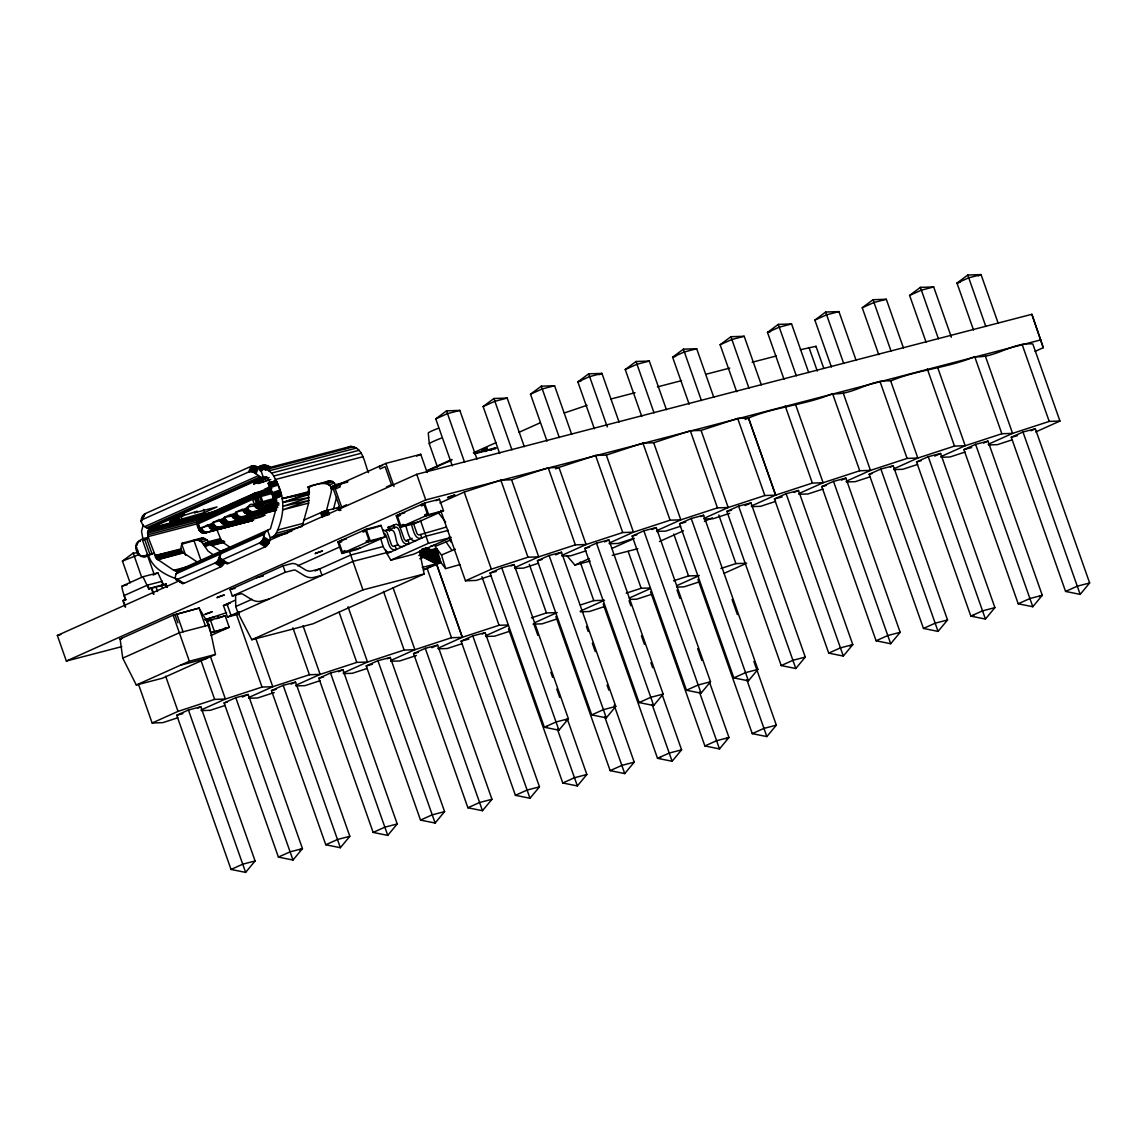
<?xml version="1.0" encoding="UTF-8"?>
<svg xmlns="http://www.w3.org/2000/svg" width="1147" height="1147" viewBox="0 0 1147 1147"><rect width="100%" height="100%" fill="white"/><g stroke="black" fill="none" stroke-linecap="round" stroke-linejoin="round"><path stroke-width="1.5" d="M263.91 469.324L263.968 465.108L256.283 467.517M265.301 470.256L265.387 465.223L263.968 465.108L262.964 469.653M266.678 468.392L266.735 465.481L265.387 465.223L264.269 469.338M198.173 562.604L183.52 552.911C179.692 550.66 180.237 543.936 184.452 542.488L181.799 543.678M270.362 538.043L267.566 530.387L264.986 532.466L220.941 552.209L219.765 558.833L226.791 563.593L228.425 563.421L266.333 546.273L268.914 543.162L270.362 538.043L274.42 535.663L276.269 533.212L302.163 526.473L308.629 503.103L308.414 489.54L310.235 486.185L328.931 480.937L332.616 481.482L336.558 485.711L341.519 484.235M153.87 553.241L145.712 556.653L140.665 556.051L141.583 556.453C130.672 550.359 137.124 537.068 148.465 537.886L156.465 558.646L173.742 570.303L177.527 570.776L270.434 528.867L277.302 504.451L275.911 498.529L273.516 498.802L272.255 492.723L279.94 490.084L281.402 495.805L275.911 498.529M205.93 532.81L203.779 533.126L202.761 532.007C199.678 528.538 195.52 520.695 200.51 517.469C192.811 520.81 199.134 536.567 207.077 532.294L253.645 520.179L204.94 533.054L201.557 532.452L198.99 529.513L207.908 524.709L210.46 528.552L213.614 529.369L260.183 517.254L265.143 515.032L218.575 527.147L213.614 529.369M259.968 470.628L260.269 465.739L260.527 470.385M267.781 468.32L267.925 465.868L266.735 465.481L265.789 468.664M269.846 468.994L269.989 466.729L267.925 465.868L267.065 468.521M207.077 532.294L202.704 532.796L199.191 529.928L197.327 524.208L197.972 519.347L199.607 517.885L255.337 492.88L271.839 488.608M260.799 470.299L261.315 465.381L261.373 470.069M200.395 528.667L200.625 531.735L204.94 533.054M143.275 524.623L141.54 531.376L143.16 540.266L148.465 537.886L147.719 531.505L150.185 528.237M278.004 503.748L260.756 508.236C244.54 504.279 258.19 479.059 262.835 502.902C264.455 508.178 256.742 511.175 254.663 505.899C249.688 499.949 243.279 511.82 253.057 511.677L278.936 504.952M206.044 532.38L202.704 532.796L200.209 530.416L197.012 521.498L199.607 517.885L197.399 520.652L197.04 522.975C198.345 527.118 195.951 520.724 197.972 519.347L253.716 494.056L259.308 494.07L271.38 490.93M218.862 510.372L150.099 528.251C142.214 528.853 137.454 518.372 145.167 513.655L252.326 465.768L256.211 466.399L260.67 469.811L263.38 477.482L267.165 477.955L270.491 483.174L276.14 480.478L279.94 490.084M143.905 514.903L143.963 516.723M261.387 471.632L262.591 465.166L262.62 469.668M179.233 570.016L175.907 573.93L175.247 577.787L176.337 579.852L214.948 563.091C220.109 560.883 218.504 554.144 222.059 550.875M220.138 559.535L222.375 559.765L260.283 542.631L262.864 539.52L264.986 532.466M255.466 507.031L256.627 506.515L257.487 503.16L255.681 498.042L253.014 496.278L198.187 520.867L197.184 524.394M276.269 533.212C284.642 515.017 285.632 497.167 275.352 479.518C273.402 473.639 267.366 467.245 260.67 469.811L350.91 446.369C363.542 447.402 364.459 463.875 368.517 472.65M326.479 510.53L331.282 491.991C333.204 478.657 314.393 484.249 308.199 487.332M333.447 509.225L336.515 497.425M272.169 492.006L260.097 495.146L259.595 496.723L262.161 503.734L276.714 500.709M276.628 499.318L260.412 503.719L258.821 502.687L257.014 497.569L259.308 494.07M153.44 594.275L151.189 587.881L166.086 584.009L167.218 587.207M198.546 520.078L198.689 518.673M308.17 495.533L309.489 492.178L308.156 486.858M197.327 524.208L253.415 498.974L255.38 495.332L258.376 493.253L270.448 490.113M271.151 489.181L257.358 492.78L256.856 493.984L261.229 507.361L278.85 503.16M201.169 530.559L201.557 532.452L202.704 532.796M141.081 521.684L144.379 514.171M141.21 520.824L145.167 513.655M142.486 519.577L248.598 471.99L251.279 466.069M248.598 471.99L249.645 471.704L252.326 465.768M249.645 471.704L250.863 471.661L253.559 465.725M250.863 471.661L252.197 471.861L254.878 465.94M252.197 471.861L253.53 472.32L256.211 466.399M266.807 476.593L261.573 477.582L254.777 472.98L257.473 467.058M255.867 473.797L258.548 467.876M175.749 579.45L182.387 583.493L184.036 583.321L220.998 566.747L225.099 561.801M270.749 479.475L259.122 483.331L258.132 483.461L261.215 481.955L253.716 483.905L256.885 480.622M253.014 496.278L256.326 492.651L254.448 493.31L257.014 497.569L272.757 493.267M254.663 505.899L258.821 502.687L274.563 498.386M256.441 507.935L261.401 501.841L262.835 502.902M262.161 503.734L257.502 508.551M273.689 498.945L268.111 483.446L276.14 480.478M203.779 533.126L201.958 531.635L201.557 532.452L202.89 532.437M197.012 521.498L198.417 519.648L254.734 493.898M303.697 520.165L324.142 511.204L338.738 507.404L337.318 508.25M245.63 872.394L255.093 860.967L200.811 706.781L188.423 710.007L176.738 715.255L231.034 869.44L245.63 872.394L188.423 710.007M293.001 860.049L302.464 848.622L248.182 694.451L235.795 697.677L224.109 702.925L278.406 857.096L293.001 860.049L235.795 697.677M340.372 847.719L349.835 836.292L295.553 682.107L283.166 685.332L271.481 690.58L325.777 844.766L340.372 847.719L283.166 685.332M387.743 835.389L397.22 823.947L342.924 669.776L330.537 673.002L318.852 678.25L373.148 832.421L387.743 835.389L330.537 673.002M435.114 823.044L444.592 811.617L390.295 657.446L377.908 660.672L366.223 665.92L420.519 820.091L435.114 823.044L377.908 660.672M482.486 810.714L491.963 799.287L437.667 645.101L425.279 648.327L413.594 653.575L467.89 807.76L482.486 810.714L425.279 648.327M558.933 730.195L568.41 718.768L514.114 564.582L501.741 567.808L490.056 573.056L544.352 727.241L558.933 730.195L501.741 567.808M530 798.269L539.477 786.842L485.181 632.657L472.808 635.882L461.108 641.144L515.404 795.315L530 798.269L472.808 635.882M606.304 717.864L615.781 706.423L561.5 552.252L549.112 555.478L537.427 560.725L591.723 714.911L606.304 717.864L549.112 555.478M508.479 628.8L562.776 782.985L577.371 785.939L586.848 774.512L567.378 719.198M653.675 705.52L663.152 694.093L608.871 539.922L596.483 543.148L584.798 548.395L639.094 702.566L653.675 705.52L596.483 543.148M555.851 616.469L610.147 770.641L624.742 773.594L634.219 762.167L614.161 705.19M701.061 693.189L710.523 681.762L656.242 527.577L643.854 530.803L632.169 536.05L686.465 690.236L701.061 693.189L643.854 530.803M603.222 604.125L657.518 758.31L672.113 761.264L681.59 749.837L662.12 694.537M748.432 680.845L757.895 669.418L703.613 515.247L691.225 518.473L679.54 523.72L733.836 677.891L748.432 680.845L691.225 518.473M650.593 591.795L704.889 745.966L719.484 748.919L728.962 737.492L709.491 682.193M795.803 668.515L805.266 657.088L750.984 502.902L738.596 506.128L726.911 511.39L781.207 665.561L795.803 668.515L738.596 506.128M697.964 579.464L752.26 733.636L766.856 736.589L776.333 725.162L753.909 661.475M843.317 656.07L852.794 644.643L798.498 490.472L786.125 493.697L774.426 498.945L828.722 653.116L843.317 656.07L786.125 493.697M890.689 643.739L900.166 632.312L845.869 478.127L833.496 481.353L821.797 486.6L876.093 640.786L890.689 643.739L833.496 481.353M938.06 631.395L947.537 619.968L893.241 465.797L880.867 469.023L869.168 474.27L923.464 628.441L938.06 631.395L880.867 469.023M985.431 619.065L994.908 607.638L940.612 453.466L928.238 456.692L916.539 461.94L970.835 616.111L985.431 619.065L928.238 456.692M1032.802 606.734L1042.279 595.307L987.983 441.122L975.61 444.348L963.91 449.595L1018.206 603.781L1032.802 606.734L975.61 444.348M1080.173 594.39L1089.65 582.963L1035.354 428.792L1022.981 432.018L1011.281 437.265L1065.577 591.436L1080.173 594.39L1022.981 432.018M253.415 498.974L257.616 495.805L259.595 496.723L259.036 494.83L256.139 492.923L254.448 493.31M171.061 520.939L169.713 521.57L177.212 519.62L174.115 521.139L175.118 520.996L204.596 512.494L216.984 506.945L194.244 512.852L197.341 511.347L196.338 511.476L182.086 516.021L184.524 514.257L172.15 519.82M262.907 504.307L261.014 505.798L254.075 504.608M130.113 582.862L122.442 561.084L133.224 553.026L138.199 552.868M452.276 465.811L435.76 418.884L446.541 410.841L459.832 410.411L476.937 459.015M499.648 453.466L483.131 406.554L493.913 398.496L507.203 398.081L524.308 446.67M547.019 441.136L530.502 394.21L541.284 386.166L554.575 385.736L571.679 434.34M619.05 421.996L601.946 373.406L588.655 373.836L577.873 381.879L594.39 428.806M641.761 416.461L625.244 369.535L636.026 361.491L649.317 361.061L666.421 409.665M713.792 397.335L696.688 348.731L683.397 349.161L672.615 357.204L689.132 404.131M736.661 391.686L720.13 344.76L730.911 336.716L744.202 336.286L761.321 384.89M808.692 372.56L791.573 323.956L778.283 324.386L767.501 332.429L784.032 379.356M831.403 367.011L814.872 320.099L825.654 312.041L838.944 311.611L856.063 360.215M878.774 354.681L862.243 307.754L873.025 299.711L886.316 299.281L903.435 347.885M926.145 342.351L909.614 295.424L920.396 287.367L933.687 286.951L951.393 337.218M998.177 323.21L981.058 274.606L967.767 275.036L956.985 283.08L973.516 330.006M347.742 481.525L335.942 484.593L331.053 487.719L336.558 485.711L331.34 488.507L336.845 486.457L331.526 489.712L334.279 488.479M277.803 502.716L262.276 506.759L258.577 508.824M220.396 538.631L208.611 541.699L203.736 544.739L208.008 551.047L214.389 555.564M221.428 540.309L209.801 543.42L204.754 546.56L221.744 540.739M278.262 466.284L276.972 466.327M495.289 448.692L495.69 447.789L490.4 450.327M221.701 551.033L223.536 550.13M449.165 461.624L449.997 461.237M144.88 526.559L258.075 475.804M146.601 527.763L259.781 477.009M148.379 528.337L261.573 477.582M150.099 528.251L263.28 477.51M256.154 482.141L265.444 477.984M169.713 521.57L183.448 515.376M253.716 483.905L269.101 477.568M343.684 449.065L350.91 446.369M217.285 510.558L266.634 488.78M270.792 488.249L265.946 490.414L265.287 488.995L270.119 486.83M435.76 418.884L447.445 413.637L459.832 410.411M122.442 561.084L138.773 554.618M218.575 527.147L215.407 526.33L212.855 522.487L219.407 519.548L221.945 523.405L225.113 524.208L275.395 510.429M276.642 509.87L230.06 521.985L226.905 521.182L224.353 517.326L230.905 514.401L233.443 518.243L236.612 519.061L276.284 508.738M277.789 507.418L241.558 516.838L238.404 516.021L235.852 512.179L242.39 509.239L244.942 513.096L248.11 513.899L277.431 506.271M208.094 525.226L213.041 523.003M219.579 520.064L224.54 517.842M231.077 514.917L236.038 512.695M242.576 509.755L247.523 507.533M204.969 532.093L202.144 529.441L199.191 529.928M208.682 526.516L213.629 524.294M220.181 521.355L225.127 519.132M231.68 516.207L236.626 513.985M243.164 511.046L248.125 508.824M199.119 529.326L201.8 531.104L202.947 530.588M209.485 527.649L214.446 525.426M220.984 522.487L225.93 520.279M232.483 517.34L237.429 515.118M243.981 512.179L248.928 509.971M202.761 532.007L203.908 531.491M210.46 528.552L215.407 526.33M221.945 523.405L226.905 521.182M233.443 518.243L238.404 516.021M244.942 513.096L249.888 510.874M483.131 406.554L494.816 401.307L507.203 398.081M211.507 529.168L216.468 526.946M223.005 524.007L227.966 521.785M234.504 518.86L239.451 516.637M246.003 513.698L250.949 511.476M212.596 529.441L217.543 527.219M224.081 524.294L229.042 522.071M235.579 519.132L240.54 516.91M247.078 513.985L252.025 511.763M225.113 524.208L230.06 521.985M236.612 519.061L241.558 516.838M248.11 513.899L253.057 511.677M307.582 487.375L311.798 485.396M182.574 543.979L203.392 537.957L207.062 539.864L211.292 545.14L222.088 552.324M323.626 483.317L328.931 480.937M196.28 540.409L203.392 537.957M325.433 483.231L330.737 480.851M198.087 540.323L199.965 540.954L205.27 538.588M327.311 483.862L332.616 481.482M530.502 394.21L542.187 388.962L554.575 385.736M199.965 540.954L201.757 542.244L207.062 539.864M329.103 485.152L334.408 482.772M201.757 542.244L203.306 544.079L208.611 541.699M330.637 486.973L335.942 484.593M340.86 510.372L332.702 487.231L385.865 463.388L420.734 454.312L427.143 472.507M162.272 581.271L147.361 585.142L123.991 595.623C128.292 605.702 121.181 589.472 122.069 586.117L142.988 576.74L157.899 572.855L163.62 585.113L166.086 584.009M416.748 456.105L420.734 454.312M599.021 374.711L601.946 373.406L589.558 376.632L577.873 381.879L580.97 381.076M153.067 575.034L157.899 572.855M625.244 369.535L636.929 364.287L649.317 361.061M176.552 572.124L220.597 552.367M175.907 573.93L219.937 554.187M220.296 554.03L264.326 534.273M125.138 606.964L122.887 600.569L125.812 599.336M142.988 576.74L148.723 588.985L151.648 587.766L153.899 594.16M346.595 504.823L341.62 507.046L335.268 489.052L340.258 486.815L339.354 484.249L347.656 482.084M386.467 486.945L391.457 484.708L385.105 466.7L380.13 468.937L379.227 466.37L382.539 465.51M121.811 646.621L66.354 661.045L57.35 635.467L178.229 581.271M269.717 540.251L416.734 474.328L1031.87 314.292L1043.283 347.699L1035.11 351.369M426.541 470.8L451.746 459.503M426.713 471.288L451.918 459.99M473.367 452.778L496.221 442.541M519.075 432.29L540.294 422.77M720.13 344.76L731.829 339.512L744.202 336.286M814.872 320.099L826.571 314.837L838.944 311.611M66.354 661.045L425.738 499.92L1040.874 339.87M199.205 608.397L209.155 625.015L215.435 654.45L162.372 678.235L136.307 685.017L122.758 658.149L120.091 638.965L173.14 615.179L199.119 608.082L205.428 625.99M230.06 589.63L283.051 565.872L291.481 563.679A11.255 7.9 65.8 0 1 297.202 564.797L305.073 569.672A13.09 9.19 65.8 0 0 311.726 570.977L319.712 568.898L321.963 575.307L313.188 577.543A19.9 13.979 65.8 0 1 304.715 575.88L295.797 570.417A4.445 3.126 65.8 0 0 293.904 570.045L285.302 572.267L232.311 596.024L230.06 589.63L235.121 588.311M120.177 639.266L121.94 638.478L120.091 638.965M199.119 608.082L175.004 614.692L177.871 622.835M337.835 541.929L366.137 529.254L381.033 525.369L385.091 536.882L356.789 549.571L341.892 553.456L337.835 541.929L341.146 541.069M396.231 515.749L424.533 503.06L439.43 499.189L443.488 510.702L415.185 523.39L400.289 527.262L396.231 515.749L399.543 514.888M862.243 307.754L873.942 302.507L886.316 299.281M377.492 526.96L381.033 525.369M435.903 500.766L439.43 499.189M297.704 565.815L340.2 546.761M439.918 502.988L464.205 492.092L500.838 480.12L511.576 479.761L548.209 467.775L558.947 467.417L595.58 455.445L606.319 455.087L642.951 443.115L653.69 442.756L690.322 430.77L701.061 430.412L737.693 418.44L748.432 418.082L775.573 495.174L764.834 495.533L728.202 507.504L703.928 518.401M403.773 546.13C392.604 550.302 398.654 526.129 389.277 530.789L388.044 527.29L396.418 524.136L399.4 526.086A4.803 3.369 65.8 0 1 400.145 527.591L404.045 538.674A2.724 1.907 65.8 0 0 404.662 539.793L405.737 540.581A2.007 1.405 65.8 0 0 406.382 540.61M390.109 528.509L385.32 530.645L388.346 529.857M909.614 295.424L921.313 290.177L933.687 286.951M389.277 530.789C404.475 516.896 396.26 547.406 409.135 543.721L407.902 540.223L406.382 540.61M239.092 614.018L227.493 617.029L223.436 605.516L235.135 600.268M341.892 553.456L370.18 540.767L385.091 536.882M400.289 527.262L428.591 514.573L443.488 510.702M419.558 551.392L424.161 573.959L313.002 623.796L251.795 639.725L237.988 612.957L235.737 606.548L251.924 599.293M315.067 570.977L350.695 555.005L383.155 546.56M122.758 658.149L179.348 632.771L209.155 625.015M225.228 627.581L225.687 628.857L210.776 632.743L206.718 621.23L225.17 615.767L229.214 627.28L210.991 635.452M978.133 275.925L981.058 274.606L968.685 277.832L956.985 283.08L960.082 282.277M225.17 615.767L216.654 618.634M555.707 468.879L558.947 467.417L586.088 544.51L561.815 555.406M227.493 617.029L239.193 611.781M237.988 612.957L352.946 561.399L387.113 552.524M383.313 529.914L386.654 531.792A4.803 3.369 65.8 0 1 387.399 533.298L391.313 544.381A2.724 1.907 65.8 0 0 391.916 545.499L393.005 546.302A2.007 1.405 65.8 0 0 393.65 546.33L398.253 544.538M405.995 541.069L412.174 538.301M413.45 523.462L416.791 532.968A2.724 1.907 65.8 0 0 417.408 534.072L418.483 534.875A2.007 1.405 65.8 0 0 419.128 534.903L445.868 527.19M210.776 632.743L229.214 627.28M385.765 550.144L386.998 553.643L425.895 536.208L448.391 530.344M390.84 560.166L428.448 543.305L451.215 537.384L413.608 554.245L390.84 560.166L386.998 553.643M450.886 539.864L435.086 546.459L441.495 555.019L445.653 568.611L459.976 564.582M136.307 685.017L189.355 661.231L215.435 654.45M251.795 639.725L362.954 589.888L424.161 573.959M441.495 555.019L455.273 549.169M745.192 419.53L748.575 417.981C775.989 406.511 805.18 405.12 832.579 393.665C853.024 395.529 870.243 379.112 890.689 380.962C918.102 369.506 947.293 368.115 974.692 356.66C995.137 358.509 1012.357 342.093 1032.802 343.957L1059.957 421.049L1035.684 431.946M440.663 510.415L465.453 580.798L491.346 569.184L527.978 557.213L538.717 556.854L575.35 544.868L586.088 544.51L622.721 532.538L633.459 532.179L670.092 520.193L680.831 519.835L717.463 507.863L728.202 507.504L701.061 430.412M138.558 684.458L152.135 722.997L178.029 711.384L214.661 699.398L225.4 699.039L262.032 687.067L272.771 686.709L309.403 674.737L320.142 674.379L356.774 662.393L367.513 662.034L404.145 650.062L414.884 649.704L451.517 637.718L462.255 637.359L436.29 563.621M511.204 565.901L514.114 564.582M197.886 708.1L200.811 706.781M514.444 567.736L538.717 556.854L511.576 479.761M201.126 709.936L225.4 699.039L210.647 657.145M555.65 554.876L561.5 552.252M242.332 697.075L248.182 694.451M248.498 697.605L272.771 686.709L255.666 638.105M604.483 541.886L608.871 539.922M291.166 684.085L295.553 682.107M609.186 543.061L633.459 532.179L606.319 455.087M295.869 685.261L320.142 674.379L303.037 625.775M651.854 529.541L656.242 527.577M566.776 555.564L574.891 565.055L589.343 558.575M611.824 548.495L634.305 538.416M338.537 671.741L342.924 669.776M656.557 530.731L680.831 519.835L653.69 442.756M343.24 672.931L367.513 662.034L348.043 606.734M700.688 516.551L703.613 515.247M387.371 658.751L390.295 657.446M390.611 660.586L414.884 649.704L393.048 587.694M659.425 541.542L683.512 530.746M704.387 521.383L712.416 517.784M745.134 505.526L750.984 502.902M431.817 647.725L437.667 645.101M751.299 506.056L775.73 495.06L812.363 483.088L823.102 482.729L859.734 470.757L870.473 470.385L907.105 458.413L917.844 458.054L954.476 446.083L965.215 445.724L1001.847 433.738L1012.586 433.38L1049.218 421.408L1059.957 421.049M437.982 648.256L462.413 637.259L499.045 625.287L507.992 624.986M794.111 492.436L798.498 490.472M482.256 633.976L485.181 632.657M798.814 493.626L823.102 482.729L795.946 405.637M485.496 635.811L508.164 625.645M841.482 480.106L845.869 478.127M846.185 481.281L870.473 470.385L843.317 393.306M534.488 622.749L557.155 612.584L546.416 612.942L531.434 617.846M890.316 467.101L893.241 465.797M893.556 468.951L917.844 458.054L890.689 380.962M580.253 611.15L604.526 600.254L593.788 600.612L580.468 604.971M934.762 456.09L940.612 453.466M940.927 456.606L965.215 445.724L938.06 368.631M629.23 598.074L650.277 588.64M983.596 443.086L987.983 441.122M988.298 444.276L1012.586 433.38L985.431 356.301M676.601 585.744L699.269 575.579L688.53 575.937L673.547 580.841M1030.967 430.756L1035.354 428.792M723.972 573.414L746.64 563.249L735.901 563.607L720.918 568.496M231.034 869.44L242.72 864.193L255.093 860.967M565.5 720.072L568.41 718.768L556.037 721.993L544.352 727.241L547.434 726.438M591.723 714.911L603.408 709.663L615.781 706.423M278.406 857.096L290.091 851.848L302.464 848.622L299.553 849.941M639.094 702.566L650.779 697.319L663.152 694.093M325.777 844.766L337.462 839.518L349.835 836.292M686.465 690.236L698.15 684.988L710.523 681.762M373.148 832.421L384.833 827.173L397.22 823.947M733.836 677.891L745.521 672.644L757.895 669.418M420.519 820.091L432.204 814.843L444.592 811.617M781.207 665.561L792.892 660.314L805.266 657.088M467.89 807.76L479.575 802.513L491.963 799.287M828.722 653.116L840.407 647.869L852.794 644.643L849.87 645.962M515.404 795.315L527.104 790.068L539.477 786.842M876.093 640.786L887.792 635.538L900.166 632.312M562.776 782.985L574.475 777.738L586.848 774.512M923.464 628.441L935.163 623.194L947.537 619.968M610.147 770.641L621.846 765.393L634.219 762.167M1018.206 603.781L1029.906 598.533L1042.279 595.307L1039.354 596.612M704.889 745.966L716.588 740.718L728.962 737.492L726.037 738.811M1065.577 591.436L1077.277 586.189L1089.65 582.963M752.26 733.636L763.959 728.388L776.333 725.162M255.222 504.092L258.821 502.687M273.76 467.46L274.52 467.159M485.181 449.065C491.862 445.954 475.575 452.018 484.421 449.352M564.295 412.977L587.049 405.292M255.681 498.042L257.014 497.569M142.916 556.883L142.013 556.481L153.784 553.27M308.629 503.103L282.736 509.842L309.088 500.393L283.252 506.228L309.131 497.526L283.037 502.4L308.5 493.339L282.076 498.615L308.314 491.791M209.801 543.42L204.137 545.442L209.313 542.746L220.855 539.305M261.602 507.648L259.724 508.307L258.491 503.332L257.487 503.16M435.473 544.753L431.143 546.187A3.627 3.613 -17 0 1 430.555 546.216M418.841 555.549L422.01 554.517A3.627 3.613 -17 0 1 423.515 554.661L433.451 559.865L439.817 558.446M419.802 558.689L422.971 557.657A3.556 3.556 -17 0 1 424.175 557.714L434.412 563.019L440.778 561.586L434.24 562.417L424.29 557.213A3.627 3.613 -17 0 0 422.799 557.069L421.953 557.284M268.312 483.102L276.413 480.837M268.713 483.475L269.072 484.163L276.771 481.525M269.072 484.163L269.502 485.138L277.187 482.5M269.502 485.138L269.975 486.314L277.66 483.676M278.148 484.98L270.448 487.618L269.975 486.314M272.714 494.07L280.398 491.432M273.115 495.375L280.8 492.737M273.43 496.522L281.115 493.884M273.646 497.468L281.33 494.83M273.746 498.113L281.431 495.475M273.717 498.443L281.402 495.805M437.48 550.775L431.53 552.28L424.404 548.71M437.652 551.363L431.286 552.797L423.114 548.495M438.656 554.603L432.276 556.037L422.34 550.818A3.627 3.613 -17 0 0 420.849 550.675L419.988 550.904M438.828 555.191L432.462 556.625L422.225 551.334A3.556 3.556 -17 0 0 421.021 551.277L420.175 551.492M440.004 559.033L433.638 560.453L423.386 555.162A3.556 3.556 -17 0 0 422.196 555.105L421.35 555.32M485.238 451.574L486.629 451.086M204.912 619.781L226.561 612.699M491.174 575.55L476.191 580.439L465.453 580.798M538.545 563.206L523.562 568.109L514.616 568.41M585.916 550.875L570.934 555.765L561.987 556.066M633.287 538.531L618.305 543.434L609.358 543.735M680.658 526.201L665.676 531.104L656.729 531.405M729.693 513.326L713.047 518.759L704.1 519.061M775.558 501.425L760.561 506.329L751.615 506.616M822.929 489.081L807.932 493.984L798.986 494.285M870.301 476.751L855.304 481.654L846.357 481.955M917.672 464.42L902.675 469.309L893.728 469.61M965.043 452.076L950.046 456.979L941.099 457.28M1012.414 439.745L997.431 444.649L988.47 444.936M177.857 717.735L162.874 722.639L152.135 722.997M225.228 705.405L210.245 710.308L201.299 710.595M274.262 692.53L257.616 697.964L248.67 698.265M319.97 680.73L304.987 685.634L296.041 685.935M367.341 668.4L352.358 673.289L343.412 673.59M416.375 655.51L399.73 660.959L390.783 661.26M462.241 643.625L447.244 648.514L438.297 648.815M509.612 631.28L494.615 636.184L485.668 636.485M626.176 593.171L641.159 588.268L650.105 587.981M556.983 618.95L542.001 623.853L533.04 624.14M604.354 606.605L589.372 611.509L580.411 611.81M651.725 594.275L636.743 599.178L629.574 599.408M699.097 581.945L684.114 586.834L676.945 587.078M283.037 502.4L308.729 494.601M183.52 552.911L157.626 559.65L182.975 552.496L156.465 558.646L181.957 551.449L155.476 557.299L181.111 549.685L154.745 555.707L180.982 548.883M223.35 541.728L211.292 545.14L224.855 541.828M155.476 557.299L181.369 550.445M210.761 544.639L222.403 541.57M696.688 348.731L684.3 351.957L672.615 357.204L675.712 356.402M791.573 323.956L779.2 327.182L767.501 332.429L770.598 331.626M266.204 469.51L353.749 446.728M269 470.844L356.559 448.061M271.567 473.066L359.126 450.284M273.746 476.019L361.291 453.237M275.352 479.518L362.911 456.735M265.287 488.995L269.832 487.819M610.935 398.998L635.051 392.718M657.432 386.897L681.547 380.632M705.649 374.352L729.764 368.087M752.145 362.251L776.261 355.986M800.377 349.706L816.004 346.322L823.747 368.273M149.11 528.968L212.639 512.437M148.278 530.086L210.073 513.999M147.719 531.505L202.661 517.211M199.664 518.043L203.119 517.154M247.351 507.017L255.093 505.727M147.476 533.14L198.99 519.749M147.576 534.889L197.37 521.928M235.852 512.179L243.307 510.243L246.075 512.308M332.702 487.231L339.354 485.496M276.527 502.028L261.014 505.798L262.276 506.759M485.023 448.592L487.16 448.033M148.02 536.61L197.8 523.663M481.525 450.154L483.647 449.61M224.353 517.326L232.11 516.035M259.595 508.752L278.578 503.82M474.256 453.323L495.69 447.789M474.428 453.811L495.905 448.377M212.855 522.487L220.31 520.552L223.077 522.616M201.37 527.649L208.811 525.699L210.532 527.677M205.643 532.48L252.498 520.695M201.585 538.029L181.498 543.492L185.628 555.234M277.502 530.072L303.396 523.333M274.42 535.663L291.682 531.176M272.068 537.283L287.61 533.24M223.178 550.288L230.031 548.452M424.304 503.791L420.992 504.651L421.451 505.927L424.103 504.737L427.258 513.698L424.605 514.888L425.05 516.164L439.946 512.279M173.742 570.303L191.004 565.815M175.018 570.919L187.104 567.765M176.308 571.077L181.484 569.729M122.069 586.117L127.03 584.827M404.733 512.867L399.773 514.171L400.217 515.447L397.565 516.637L400.719 525.584L403.371 524.394L403.83 525.684L418.727 521.799M375.843 527.391L362.595 530.832L363.04 532.108L365.692 530.918L368.847 539.879L366.194 541.069L366.653 542.345L381.55 538.473M148.723 588.985L163.62 585.113M388.044 527.29L391.815 526.645M346.337 539.061L341.376 540.352L341.82 541.628L339.168 542.818L342.322 551.779L344.975 550.589L345.419 551.865L360.33 547.979M122.887 600.569L126.141 599.723M256.555 577.744L263.294 575.995M416.504 540.409C408.289 543.061 407.586 528.81 405.292 524.982M57.35 635.467L60.82 634.563M391.027 551.836C383.485 554.503 382.209 541.814 380.374 538M232.311 596.024L240.927 593.802A4.445 3.126 65.8 0 1 242.82 594.175L251.723 599.637A19.9 13.979 65.8 0 0 260.211 601.315L268.971 599.064M230.289 603.064L226.977 603.924L231.034 615.437L239.307 613.287M223.436 605.516L228.411 604.225M206.718 621.23L213.342 619.495M422.239 567.435L441.437 562.446L423.573 569.758L437.71 563.421L437.265 562.13M490.056 573.056L496.235 571.45M537.427 560.725L542.072 559.521M584.798 548.395L589.443 547.176M632.169 536.05L636.814 534.846M679.54 523.72L685.72 522.1M774.426 498.945L782.168 496.923M821.797 486.6L826.442 485.396M869.168 474.27L872.265 473.467M916.539 461.94L921.184 460.721M963.91 449.595L971.652 447.588M726.911 511.39L731.557 510.171M1011.281 437.265L1017.475 435.645M180.523 665.188L206.603 658.407M574.891 565.055L590.189 561.069M612.297 555.32L637.804 548.682M176.738 715.255L182.918 713.649M224.109 702.925L227.206 702.122M461.108 641.144L468.851 639.123M271.481 690.58L276.126 689.376M318.852 678.25L323.497 677.045M366.223 665.92L372.417 664.299M413.594 653.575L418.239 652.371M994.908 607.638L982.535 610.864L970.835 616.111L973.932 615.308M681.59 749.837L669.217 753.063L657.518 758.31L660.615 757.507M211.837 545.542L223.507 542.517M420.39 552.18L421.236 551.965A3.627 3.613 -17 0 1 422.727 552.108L432.677 557.313L439.215 556.467L432.849 557.901L422.612 552.61A3.556 3.556 -17 0 0 421.408 552.553L420.562 552.768M420.777 553.456L421.623 553.241A3.627 3.613 -17 0 1 423.114 553.384L433.064 558.589L439.616 557.757L433.236 559.177L422.999 553.886A3.556 3.556 -17 0 0 421.809 553.829L420.949 554.044M421.551 556.008L422.411 555.793A3.627 3.613 -17 0 1 423.903 555.937L433.838 561.141L440.391 560.31L434.025 561.743L423.788 556.438A3.556 3.556 -17 0 0 422.583 556.381L421.738 556.596M156.465 558.646L182.445 552.008M221.113 539.864L203.736 544.739L203.306 544.079M210.274 544.079L223.78 540.796M282.076 498.615L308.4 492.55M270.405 483.202L268.111 483.446M384.474 533.427C388.604 536.409 387.313 552.237 396.389 549.427L395.156 545.929M489.97 450.154L490.758 450.126M199.736 529.484L198.99 529.513L200.897 531.219L199.736 529.484L199.822 530.889M256.139 492.923L257.358 492.78M257.588 507.418L261.229 507.361M253.243 495.06L257.616 495.805M256.355 497.268L254.175 497.081L197.427 522.516L198.589 523.548M177.541 579.106C165.985 575.593 152.408 568.009 148.565 555.621M258.491 503.332L260.412 503.719M256.627 506.515L259.466 507.347M259.036 494.83L260.097 495.146M139.389 540.897L140.307 541.298L138.127 541.542M137.081 542.502L137.998 542.904M136.307 543.692L137.224 544.094L136.794 545.456L135.876 545.054M135.805 546.474L137.009 548.252L136.092 547.85M144.794 556.252L145.712 556.653M138.529 554.23L140.393 555.678L139.475 555.277M143.418 556.553L144.336 556.955M249.473 520.322L250.49 520.81M253.53 472.32L254.777 472.98M426.555 547.779L430.756 549.728L436.878 548.811L430.928 550.316L425.265 547.563M425.48 548.252L431.143 551.004L437.265 550.087L431.329 551.592L425.652 548.84M423.315 549.184L431.501 553.485L438.054 552.639L431.673 554.073L422.039 548.969M422.239 549.657L431.889 554.761L438.441 553.915L432.075 555.349L421.824 550.058A3.556 3.556 -17 0 0 421.221 549.972M256.512 507.06L255.494 506.3M233.515 517.369L232.511 516.609M263.796 536.997L269.846 540.653M263.437 538.244L269.488 541.9M262.864 539.52L268.914 543.162M262.104 540.724L268.169 544.381M261.229 541.785L267.28 545.427M260.283 542.631L266.333 546.273M259.337 543.191L265.387 546.847M219.636 557.886L222.661 559.707M222.375 559.765L228.425 563.421M219.048 558.159L223.579 560.897M219.765 558.833L226.791 563.593M221.486 560.023L227.55 563.664M218.475 559.421L224.525 563.077M217.715 560.625L223.765 564.281M216.84 561.686L222.891 565.342M215.894 562.532L221.945 566.188M214.948 563.091L220.998 566.747M177.986 579.665L184.036 583.321M175.376 578.748L179.921 581.486M177.097 579.923L183.147 583.579M230.189 547.42L221.729 541.585L216.554 528.839M182.387 583.493L181.427 582.389M445.653 568.611L439.401 560.539L436.52 551.148M438.097 512.293L445.653 522.172M445.868 541.628L451.889 550.359M138.801 553.37L139.447 554.632M201.542 528.15L202.144 529.441M253.473 495.361L257.559 506.96M201.8 531.104L202.073 531.835M450.785 541.957L449.108 537.126M428.448 543.305L420.433 520.279M1043.283 347.699L1031.87 314.292M1022.063 344.315L1049.218 421.408M985.803 326.436L967.767 275.036M974.692 356.66L1001.847 433.738M938.418 338.766L920.396 287.367M927.321 368.99L954.476 446.083M891.047 351.111L873.025 299.711M879.95 381.32L907.105 458.413M843.676 363.441L825.654 312.041M832.579 393.665L859.734 470.757M808.979 347.469L817.309 371.112M796.305 375.786L778.283 324.386M785.208 405.995L812.363 483.088M748.934 388.116L730.911 336.716M748.575 417.981L775.73 495.06M737.693 418.44L764.834 495.533M701.419 400.561L683.397 349.161M690.322 430.77L717.463 507.863M718.782 515.003L735.901 563.607M732.073 599.48L737.378 614.563M654.048 412.891L636.026 361.491M746.84 679.784L766.856 736.589M642.951 443.115L670.092 520.193M673.776 534.043L688.53 575.937M677.031 590.017L679.985 598.404M697.677 648.672L701.821 660.414M607.265 426.899L588.655 373.836M699.469 692.128L719.484 748.919M595.58 455.445L622.721 532.538M628.169 551.406L641.159 588.268M629.072 600.684L630.836 605.716M641.46 635.882L644.413 644.256M650.908 662.694L652.672 667.712M559.306 437.566L541.284 386.166M652.098 704.459L672.113 761.264M548.209 467.775L575.35 544.868M580.21 562.073L593.788 600.612M586.418 626.42L588.182 631.452M592.325 643.18L595.264 651.568M607.078 685.074L608.842 690.107M511.935 449.896L493.913 398.496M604.727 716.789L624.742 773.594M500.838 480.12L527.978 557.213M529.297 564.353L546.416 612.942M533.728 623.681L537.871 635.409M550.847 672.285L552.625 677.303M556.754 689.032L559.707 697.419M464.564 462.241L446.541 410.841M557.356 729.134L577.371 785.939M464.205 492.092L491.346 569.184M481.926 576.683L499.045 625.287M438.441 428.247A15.069 1.262 -19.4 0 0 428.261 433.122L429.308 443.889L437.451 467.03M416.734 474.328L425.738 499.92M424.533 503.06L428.591 514.573M436.448 563.521L462.413 637.259M420.634 534.502L421.867 538C414.325 540.667 413.049 527.993 411.214 524.165M427.329 569.012L451.517 637.718M385.865 463.388L394.023 486.529M393.407 524.882L394.64 528.38M366.137 529.254L370.18 540.767M383.499 591.408L404.145 650.062M338.738 507.404L339.813 510.487M338.523 507.361L339.598 510.429M337.978 507.433L339.053 510.501M349.563 551.822L362.954 589.888M327.813 510.057L329.447 514.659M326.737 510.358L328.357 514.96M325.476 510.759L327.11 515.361M324.142 511.204L325.762 515.806M322.823 511.691L324.443 516.293M321.604 512.164L323.225 516.767M320.558 512.609L322.178 517.211M339.082 612.125L356.774 662.393M269.617 485.038L273.387 495.791M264.799 477.668L265.875 480.736M262.591 478.657L263.667 481.726M261.932 478.944L263.021 482.012M283.051 565.872L285.302 572.267M292.886 627.81L309.403 674.737M203.521 509.426L204.596 512.494M236.655 615.007L262.032 687.067M193.886 540.266L201.557 562.059M180.796 515.333L181.871 518.401M178.574 516.322L179.663 519.405M177.928 516.609L179.004 519.677M177.154 516.91L178.244 519.978M176.337 517.211L177.412 520.279M210.259 619.638L214.317 631.151M201.098 660.858L214.661 699.398M176.767 613.903L183.076 631.811M165.627 584.124L166.745 587.321M146.601 538.416L152.006 553.772M161.799 581.386L163.161 585.228M173.14 615.179L189.355 661.231M161.426 585.214L162.559 588.411M144.536 539.076L149.942 554.431M142.371 539.821L147.777 555.177M147.103 554.288L154.185 574.389M155.834 586.662L157.526 591.465M137.454 549.528L138.357 552.094M147.834 585.027L149.182 588.87M141.798 577.615L133.224 553.026M165.641 676.185L178.029 711.384M123.919 602.046L125.596 606.849M449.165 537.341L449.552 538.488M197.04 522.975L197.399 524.437M816.004 346.322L816.134 347.097M235.594 595.279L235.737 606.548M205.313 619.781A12.115 1.018 -19.4 0 1 214.991 616.67M218.073 616.068A12.115 1.018 -19.4 0 1 218.231 616.57M429.308 443.889A17.664 1.477 -19.4 0 1 441.237 438.183M217.83 597.057L216.941 597.73L224.325 594.935L217.83 597.057M315.999 553.055L315.095 553.714L322.479 550.933L315.999 553.055M205.743 613.874L204.84 614.548L212.238 611.752L205.743 613.874M448.42 497.052L447.516 497.726L454.9 494.93L448.42 497.052"/></g></svg>
